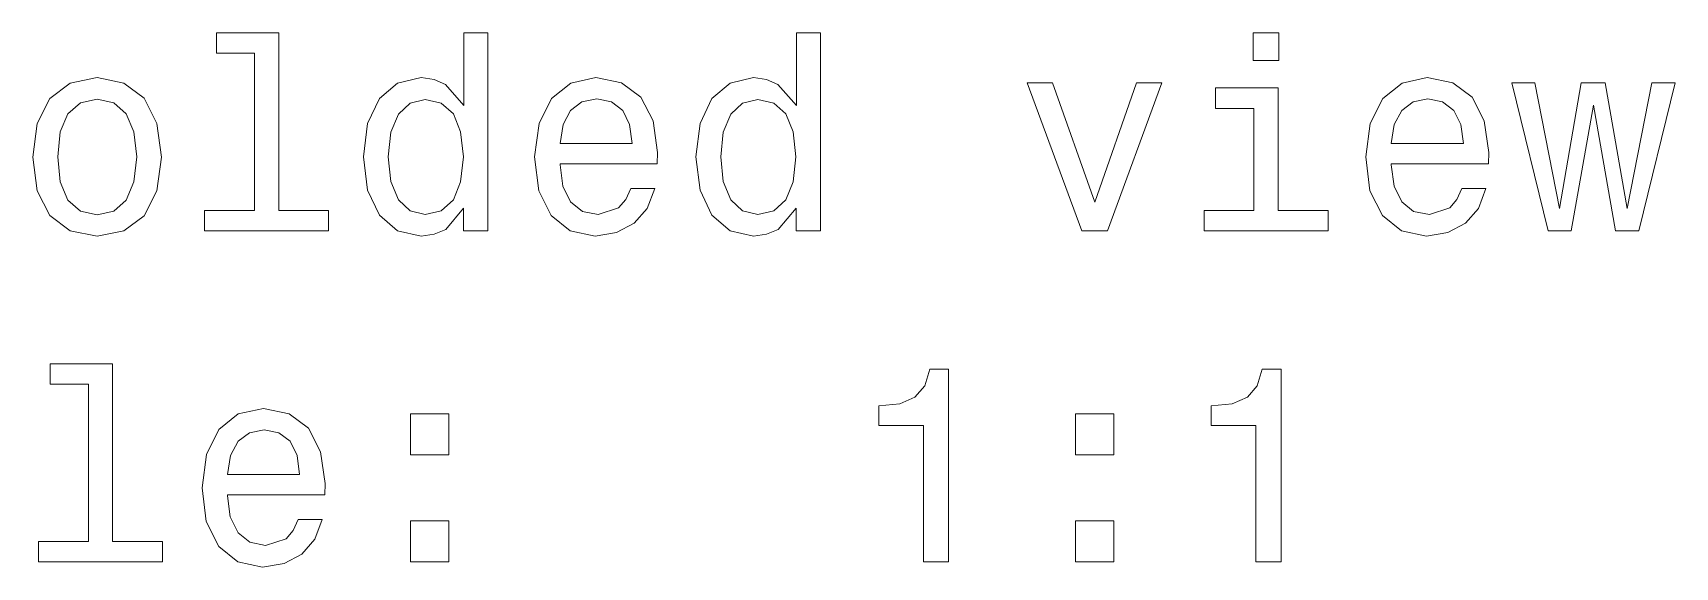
# Model space of a CAD drawing. Extents: x 0 to 420, y 0 to 297.
# Drawn here: x 211.95 to 241.94, y 130.71 to 140.48 of the extents above; entities that cross this region are included whole.
import ezdxf

# ---------------------------------------------------------------- set-up
doc = ezdxf.new("R2010")
doc.units = 0

msp = doc.modelspace()

# ---------------------------------------------------------------- linework, layer by layer
at = {"color": 7, "lineweight": 13}
for points in [[(216.000885, 140.104431), (216.000885, 137.229797), (215.088058, 137.229797), (215.088058, 136.856598), (217.352478, 136.856598), (217.352478, 137.229797), (216.444687, 137.229797), (216.444687, 140.477631), (215.304916, 140.477631), (215.304916, 140.104431)], [(219.818604, 137.275192), (219.818604, 136.856598), (220.262421, 136.856598), (220.262421, 140.477631), (219.823654, 140.477631), (219.823654, 139.15126), (219.485764, 139.534546), (219.278992, 139.625336), (219.041962, 139.660629), (218.613281, 139.559769), (218.280426, 139.277344), (218.063568, 138.823456), (217.987915, 138.213226), (218.063568, 137.602997), (218.280426, 137.144058), (218.613281, 136.856598), (219.041962, 136.760773), (219.278992, 136.796082), (219.490799, 136.886856)], [(225.890656, 137.275192), (225.890656, 136.856598), (226.334457, 136.856598), (226.334457, 140.477631), (225.895706, 140.477631), (225.895706, 139.15126), (225.5578, 139.534546), (225.351028, 139.625336), (225.113998, 139.660629), (224.685333, 139.559769), (224.352478, 139.277344), (224.13562, 138.823456), (224.059967, 138.213226), (224.13562, 137.602997), (224.352478, 137.144058), (224.685333, 136.856598), (225.113998, 136.760773), (225.351028, 136.796082), (225.562851, 136.886856)], [(234.706223, 140.477631), (234.237198, 140.477631), (234.237198, 139.973312), (234.706223, 139.973312)], [(211.951172, 138.208176), (212.03186, 137.592911), (212.263855, 137.139023), (212.632019, 136.856598), (213.126251, 136.760773), (213.615448, 136.856598), (213.983597, 137.133972), (214.215591, 137.58786), (214.301315, 138.208176), (214.215591, 138.823456), (213.983597, 139.282394), (213.615448, 139.559769), (213.126251, 139.660629), (212.632019, 139.559769), (212.263855, 139.277344), (212.03186, 138.823456)], [(221.578705, 138.082108), (223.353912, 138.082108), (223.358963, 138.288879), (223.278259, 138.868851), (223.056366, 139.302567), (222.703339, 139.564804), (222.234314, 139.660629), (221.775391, 139.559769), (221.422363, 139.277344), (221.195419, 138.81842), (221.114716, 138.213226), (221.190369, 137.592911), (221.417313, 137.139023), (221.765305, 136.856598), (222.219193, 136.760773), (222.612564, 136.82634), (222.935333, 136.997803), (223.172363, 137.270142), (223.308533, 137.633255), (222.869766, 137.633255), (222.778992, 137.431519), (222.647858, 137.280228), (222.274658, 137.159195), (221.987198, 137.214661), (221.77034, 137.391174), (221.629135, 137.67865), (221.578705, 138.066971)], [(231.110397, 136.856598), (231.579422, 136.856598), (232.567886, 139.564804), (232.108963, 139.564804), (231.347427, 137.381088), (230.57077, 139.564804), (230.106796, 139.564804)], [(234.691086, 137.229797), (234.691086, 139.47403), (233.551315, 139.47403), (233.551315, 139.095795), (234.247284, 139.095795), (234.247284, 137.229797), (233.339508, 137.229797), (233.339508, 136.856598), (235.608948, 136.856598), (235.608948, 137.229797)], [(236.75882, 138.082108), (238.534027, 138.082108), (238.539063, 138.288879), (238.458374, 138.868851), (238.236481, 139.302567), (237.883453, 139.564804), (237.414429, 139.660629), (236.955505, 139.559769), (236.602478, 139.277344), (236.375519, 138.81842), (236.29483, 138.213226), (236.370483, 137.592911), (236.597427, 137.139023), (236.945404, 136.856598), (237.399292, 136.760773), (237.792679, 136.82634), (238.115448, 136.997803), (238.352478, 137.270142), (238.488647, 137.633255), (238.049881, 137.633255), (237.959106, 137.431519), (237.827972, 137.280228), (237.454773, 137.159195), (237.167313, 137.214661), (236.950455, 137.391174), (236.809235, 137.67865), (236.75882, 138.066971)], [(240.046997, 136.856598), (240.450455, 139.156311), (240.853912, 136.856598), (241.277542, 136.856598), (241.943253, 139.564804), (241.514572, 139.564804), (241.065735, 137.265106), (240.667313, 139.564804), (240.228546, 139.564804), (239.830139, 137.265106), (239.381287, 139.564804), (238.957657, 139.564804), (239.623367, 136.856598)], [(212.40506, 138.213226), (212.450455, 138.667114), (212.59166, 138.994934), (212.818619, 139.196655), (213.126251, 139.267258), (213.428848, 139.196655), (213.655792, 138.999969), (213.796997, 138.667114), (213.847427, 138.213226), (213.796997, 137.754288), (213.655792, 137.421432), (213.428848, 137.219711), (213.126251, 137.154144), (212.818619, 137.219711), (212.59166, 137.421432), (212.450455, 137.754288)], [(219.117599, 139.262222), (219.41011, 139.19162), (219.632019, 138.994934), (219.763138, 138.667114), (219.813568, 138.213226), (219.763138, 137.754288), (219.632019, 137.426483), (219.41011, 137.224747), (219.117599, 137.159195), (218.840225, 137.224747), (218.628418, 137.426483), (218.487198, 137.759338), (218.441803, 138.213226), (218.487198, 138.662079), (218.628418, 138.989883), (218.840225, 139.19162)], [(221.578705, 138.455307), (221.634171, 138.803284), (221.77034, 139.060486), (221.977112, 139.216827), (222.249451, 139.272308), (222.516739, 139.216827), (222.723511, 139.060486), (222.849594, 138.803284), (222.894989, 138.455307)], [(225.189651, 139.262222), (225.482162, 139.19162), (225.704056, 138.994934), (225.83519, 138.667114), (225.88562, 138.213226), (225.83519, 137.754288), (225.704056, 137.426483), (225.482162, 137.224747), (225.189651, 137.159195), (224.912277, 137.224747), (224.700455, 137.426483), (224.55925, 137.759338), (224.513855, 138.213226), (224.55925, 138.662079), (224.700455, 138.989883), (224.912277, 139.19162)], [(236.75882, 138.455307), (236.814285, 138.803284), (236.950455, 139.060486), (237.157227, 139.216827), (237.429565, 139.272308), (237.696854, 139.216827), (237.903625, 139.060486), (238.029709, 138.803284), (238.075089, 138.455307)], [(212.964859, 134.057602), (212.964859, 131.182968), (212.052048, 131.182968), (212.052048, 130.809769), (214.316452, 130.809769), (214.316452, 131.182968), (213.408676, 131.182968), (213.408676, 134.430801), (212.268906, 134.430801), (212.268906, 134.057602)], [(228.215591, 130.809769), (228.674515, 130.809769), (228.674515, 134.334991), (228.331573, 134.334991), (228.240799, 134.027344), (228.05925, 133.820572), (227.78186, 133.699539), (227.39859, 133.659195), (227.39859, 133.301117), (228.215591, 133.301117)], [(234.287628, 130.809769), (234.746567, 130.809769), (234.746567, 134.334991), (234.403625, 134.334991), (234.312851, 134.027344), (234.131287, 133.820572), (233.853912, 133.699539), (233.470627, 133.659195), (233.470627, 133.301117), (234.287628, 133.301117)], [(215.506653, 132.035278), (217.281876, 132.035278), (217.286911, 132.24205), (217.206223, 132.822021), (216.984314, 133.255737), (216.631287, 133.517975), (216.162277, 133.6138), (215.703339, 133.512939), (215.350311, 133.230515), (215.123367, 132.771591), (215.042679, 132.166397), (215.118317, 131.546082), (215.345276, 131.092194), (215.693253, 130.809769), (216.147141, 130.713943), (216.540512, 130.77951), (216.863281, 130.950974), (217.100311, 131.223312), (217.236481, 131.586426), (216.797714, 131.586426), (216.70694, 131.384689), (216.575821, 131.233398), (216.202621, 131.112366), (215.915161, 131.167831), (215.698288, 131.344345), (215.557083, 131.631821), (215.506653, 132.020142)], [(218.850311, 132.766541), (219.54628, 132.766541), (219.54628, 133.517975), (218.850311, 133.517975)], [(230.9944, 132.766541), (231.690369, 132.766541), (231.690369, 133.517975), (230.9944, 133.517975)], [(215.506653, 132.408478), (215.562134, 132.756454), (215.698288, 133.013657), (215.90506, 133.169998), (216.177399, 133.225479), (216.444687, 133.169998), (216.651459, 133.013657), (216.777542, 132.756454), (216.822937, 132.408478)], [(218.850311, 130.809769), (219.54628, 130.809769), (219.54628, 131.561203), (218.850311, 131.561203)], [(230.9944, 130.809769), (231.690369, 130.809769), (231.690369, 131.561203), (230.9944, 131.561203)]]:
    msp.add_lwpolyline(points, close=True, dxfattribs=at)

doc.saveas('drawing.dxf')
